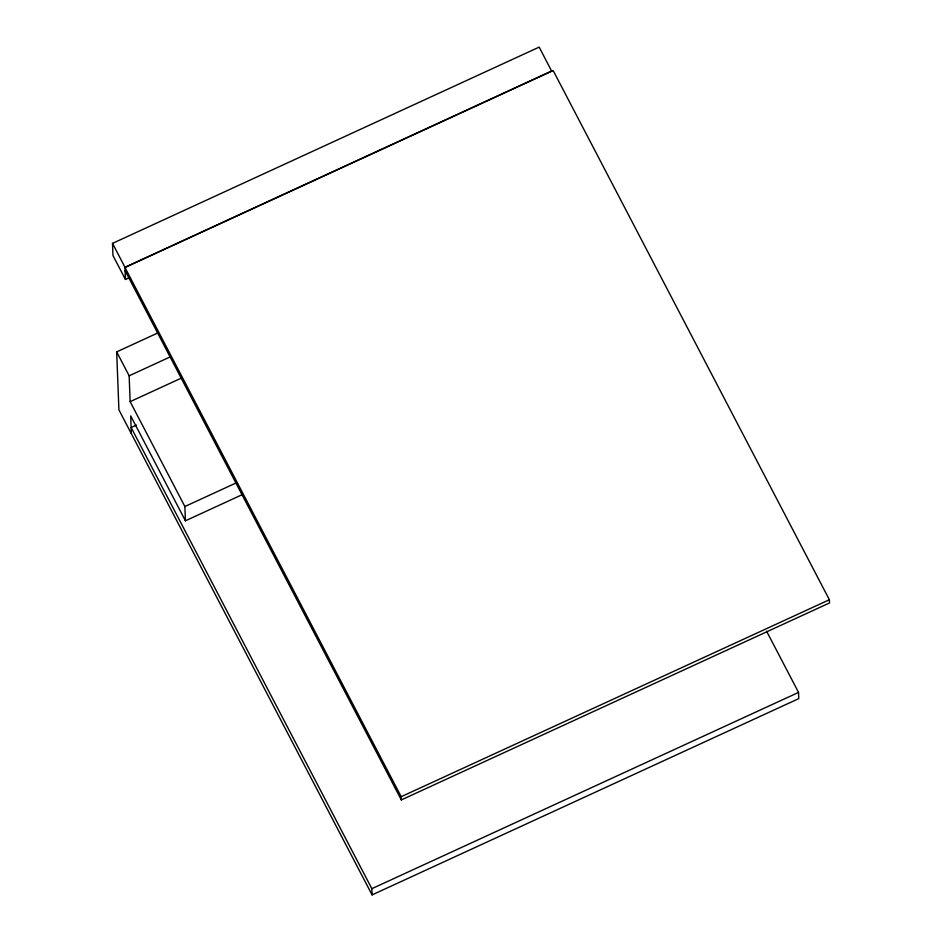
<?xml version="1.0" encoding="UTF-8"?>
<svg xmlns="http://www.w3.org/2000/svg" width="942" height="942" viewBox="0 0 942 942"><rect width="100%" height="100%" fill="white"/><g stroke="black" fill="none" stroke-linecap="round" stroke-linejoin="round"><path stroke-width="1.41" d="M129.454 277.607L125.451 279.456L112.969 255.553L112.51 243.377L539.189 47.1L551.682 71.239M125.451 279.456L124.98 267.281L551.671 71.003M766.576 631.187L798.533 692.417L798.769 698.623L372.078 894.9L118.904 409.829L116.678 351.884L158.079 332.844M242.765 494.42L185.421 520.796L184.879 506.513L130.149 401.657L129.148 375.799L170.561 356.747M130.149 401.657L180.817 378.354M136.472 425.077L131.138 427.527L371.843 888.695L372.078 894.9M184.879 506.513L236.878 482.598M401.198 796.697L829.372 599.736L553.166 70.556L124.992 267.504L401.198 796.697L401.327 799.911L829.49 602.951L829.372 599.736M371.843 888.695L798.533 692.417M112.51 243.377L124.98 267.281M125.109 270.731L401.327 799.911M116.678 351.884L129.148 375.799M185.421 520.796L130.691 415.94L131.374 433.732"/></g></svg>
